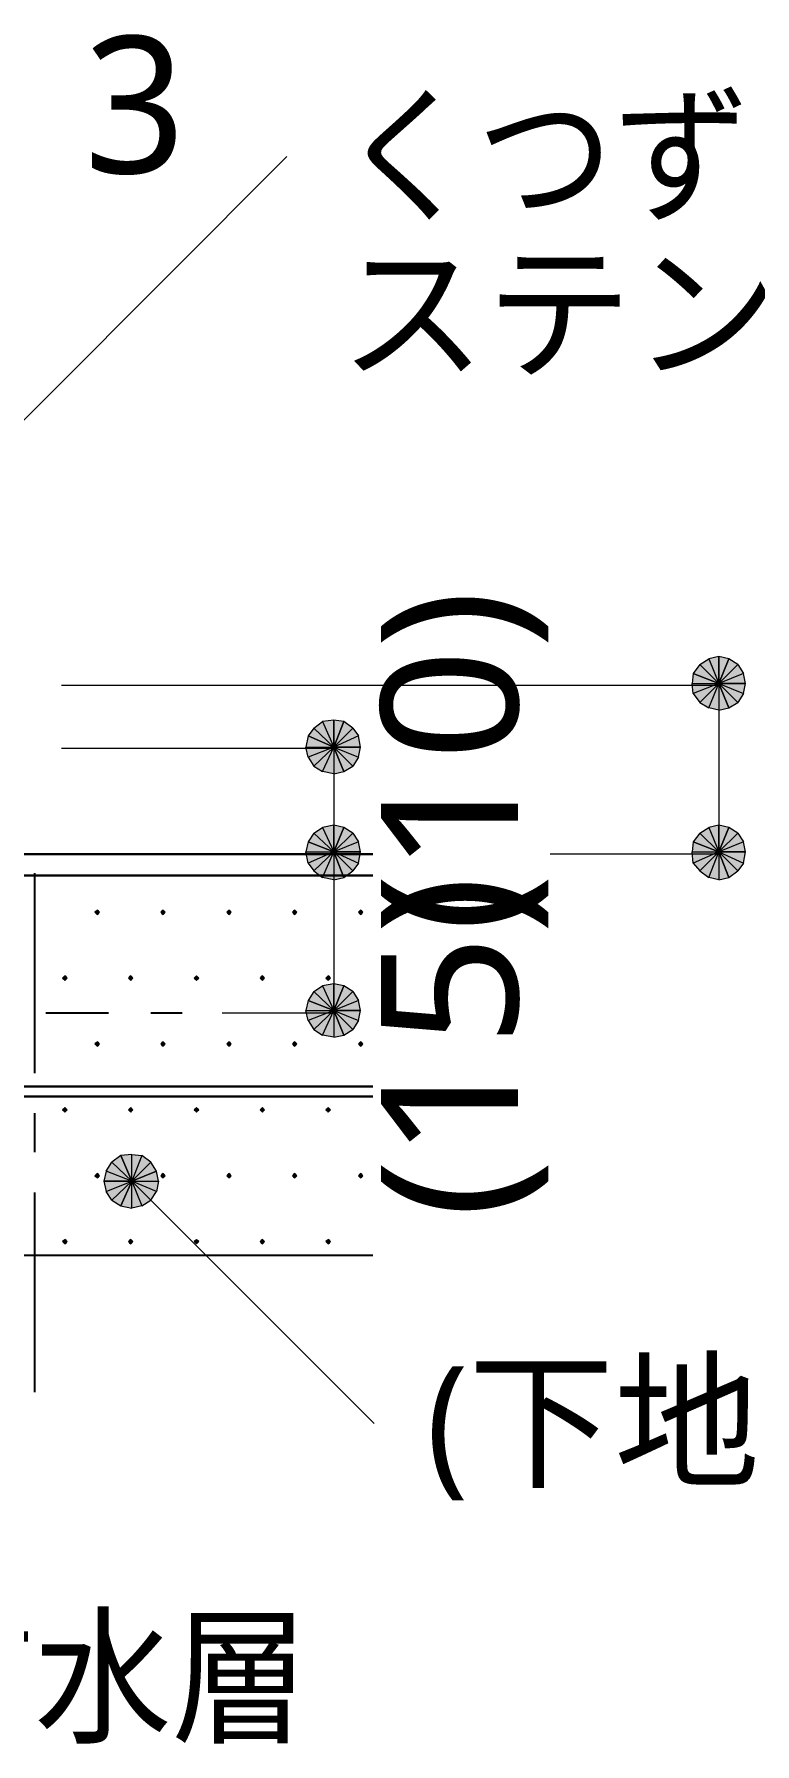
# Model space of a CAD drawing. Header units: millimetres. Extents: x 0 to 420, y 0 to 297.
# Drawn here: x 163.82 to 177.49, y 80.31 to 112.72 of the extents above; entities that cross this region are included whole.
import ezdxf
from ezdxf.enums import TextEntityAlignment as Align

# ---------------------------------------------------------------- set-up
doc = ezdxf.new("R2010")
doc.units = ezdxf.units.MM
doc.styles.add('kst32b', font='NotoSansJP-Variable.ttf')

msp = doc.modelspace()

# ---------------------------------------------------------------- hatches: boundary and pattern name
h = msp.add_hatch(color=7)
h.paths.add_polyline_path([(176.805, 100.923), (176.615, 100.88), (176.805, 100.415), (176.805, 100.923)])
h.paths.add_polyline_path([(176.615, 100.88), (176.805, 100.415), (176.445, 100.775), (176.615, 100.88)])
h.paths.add_polyline_path([(176.805, 100.415), (176.445, 100.775), (176.318, 100.605), (176.805, 100.415)])
for points in [[(176.996, 100.88), (176.805, 100.923), (176.805, 100.415), (176.996, 100.88)], [(169.693, 99.695), (169.503, 99.716), (169.503, 99.208), (169.693, 99.695)], [(169.693, 97.684), (169.503, 97.727), (169.503, 97.218), (169.693, 97.684)], [(176.996, 97.684), (176.805, 97.727), (176.805, 97.218), (176.996, 97.684)], [(165.015, 96.118), (164.994, 96.097), (164.973, 96.075), (164.994, 96.054), (165.015, 96.033), (165.037, 96.054), (165.058, 96.075), (165.037, 96.097), (165.015, 96.118)], [(166.264, 96.118), (166.243, 96.097), (166.222, 96.075), (166.243, 96.054), (166.264, 96.033), (166.285, 96.054), (166.307, 96.075), (166.285, 96.097), (166.264, 96.118)], [(167.513, 96.118), (167.492, 96.097), (167.471, 96.075), (167.492, 96.054), (167.513, 96.033), (167.534, 96.054), (167.555, 96.075), (167.534, 96.097), (167.513, 96.118)], [(168.762, 96.118), (168.741, 96.097), (168.72, 96.075), (168.741, 96.054), (168.762, 96.033), (168.783, 96.054), (168.804, 96.075), (168.783, 96.097), (168.762, 96.118)], [(170.011, 96.118), (169.989, 96.097), (169.968, 96.075), (169.989, 96.054), (170.011, 96.033), (170.032, 96.054), (170.053, 96.075), (170.032, 96.097), (170.011, 96.118)], [(164.402, 94.869), (164.38, 94.848), (164.359, 94.827), (164.38, 94.805), (164.402, 94.784), (164.423, 94.805), (164.444, 94.827), (164.423, 94.848), (164.402, 94.869)], [(165.65, 94.869), (165.629, 94.848), (165.608, 94.827), (165.629, 94.805), (165.65, 94.784), (165.671, 94.805), (165.693, 94.827), (165.671, 94.848), (165.65, 94.869)], [(166.899, 94.869), (166.878, 94.848), (166.857, 94.827), (166.878, 94.805), (166.899, 94.784), (166.92, 94.805), (166.942, 94.827), (166.92, 94.848), (166.899, 94.869)], [(168.148, 94.869), (168.127, 94.848), (168.106, 94.827), (168.127, 94.805), (168.148, 94.784), (168.169, 94.805), (168.19, 94.827), (168.169, 94.848), (168.148, 94.869)], [(169.397, 94.869), (169.376, 94.848), (169.354, 94.827), (169.376, 94.805), (169.397, 94.784), (169.418, 94.805), (169.439, 94.827), (169.418, 94.848), (169.397, 94.869)], [(169.693, 94.679), (169.503, 94.721), (169.503, 94.213), (169.693, 94.679)], [(165.015, 93.62), (164.994, 93.599), (164.973, 93.578), (164.994, 93.557), (165.015, 93.536), (165.037, 93.557), (165.058, 93.578), (165.037, 93.599), (165.015, 93.62)], [(166.264, 93.62), (166.243, 93.599), (166.222, 93.578), (166.243, 93.557), (166.264, 93.536), (166.285, 93.557), (166.307, 93.578), (166.285, 93.599), (166.264, 93.62)], [(167.513, 93.62), (167.492, 93.599), (167.471, 93.578), (167.492, 93.557), (167.513, 93.536), (167.534, 93.557), (167.555, 93.578), (167.534, 93.599), (167.513, 93.62)], [(168.762, 93.62), (168.741, 93.599), (168.72, 93.578), (168.741, 93.557), (168.762, 93.536), (168.783, 93.557), (168.804, 93.578), (168.783, 93.599), (168.762, 93.62)], [(170.011, 93.62), (169.989, 93.599), (169.968, 93.578), (169.989, 93.557), (170.011, 93.536), (170.032, 93.557), (170.053, 93.578), (170.032, 93.599), (170.011, 93.62)], [(164.402, 92.371), (164.38, 92.35), (164.359, 92.329), (164.38, 92.308), (164.402, 92.287), (164.423, 92.308), (164.444, 92.329), (164.423, 92.35), (164.402, 92.371)], [(165.65, 92.371), (165.629, 92.35), (165.608, 92.329), (165.629, 92.308), (165.65, 92.287), (165.671, 92.308), (165.693, 92.329), (165.671, 92.35), (165.65, 92.371)], [(166.899, 92.371), (166.878, 92.35), (166.857, 92.329), (166.878, 92.308), (166.899, 92.287), (166.92, 92.308), (166.942, 92.329), (166.92, 92.35), (166.899, 92.371)], [(168.148, 92.371), (168.127, 92.35), (168.106, 92.329), (168.127, 92.308), (168.148, 92.287), (168.169, 92.308), (168.19, 92.329), (168.169, 92.35), (168.148, 92.371)], [(169.397, 92.371), (169.376, 92.35), (169.354, 92.329), (169.376, 92.308), (169.397, 92.287), (169.418, 92.308), (169.439, 92.329), (169.418, 92.35), (169.397, 92.371)], [(165.015, 91.122), (164.994, 91.101), (164.973, 91.08), (164.994, 91.059), (165.015, 91.038), (165.037, 91.059), (165.058, 91.08), (165.037, 91.101), (165.015, 91.122)], [(166.137, 91.165), (166.031, 91.334), (165.671, 90.974), (166.137, 91.165)], [(166.264, 91.122), (166.243, 91.101), (166.222, 91.08), (166.243, 91.059), (166.264, 91.038), (166.285, 91.059), (166.307, 91.08), (166.285, 91.101), (166.264, 91.122)], [(167.513, 91.122), (167.492, 91.101), (167.471, 91.08), (167.492, 91.059), (167.513, 91.038), (167.534, 91.059), (167.555, 91.08), (167.534, 91.101), (167.513, 91.122)], [(168.762, 91.122), (168.741, 91.101), (168.72, 91.08), (168.741, 91.059), (168.762, 91.038), (168.783, 91.059), (168.804, 91.08), (168.783, 91.101), (168.762, 91.122)], [(170.011, 91.122), (169.989, 91.101), (169.968, 91.08), (169.989, 91.059), (170.011, 91.038), (170.032, 91.059), (170.053, 91.08), (170.032, 91.101), (170.011, 91.122)], [(164.402, 89.874), (164.38, 89.853), (164.359, 89.831), (164.38, 89.81), (164.402, 89.789), (164.423, 89.81), (164.444, 89.831), (164.423, 89.853), (164.402, 89.874)], [(165.65, 89.874), (165.629, 89.853), (165.608, 89.831), (165.629, 89.81), (165.65, 89.789), (165.671, 89.81), (165.693, 89.831), (165.671, 89.853), (165.65, 89.874)], [(166.899, 89.874), (166.878, 89.853), (166.857, 89.831), (166.878, 89.81), (166.899, 89.789), (166.92, 89.81), (166.942, 89.831), (166.92, 89.853), (166.899, 89.874)], [(168.148, 89.874), (168.127, 89.853), (168.106, 89.831), (168.127, 89.81), (168.148, 89.789), (168.169, 89.81), (168.19, 89.831), (168.169, 89.853), (168.148, 89.874)], [(169.397, 89.874), (169.376, 89.853), (169.354, 89.831), (169.376, 89.81), (169.397, 89.789), (169.418, 89.81), (169.439, 89.831), (169.418, 89.853), (169.397, 89.874)]]:
    msp.add_hatch(color=7).paths.add_polyline_path(points)
h = msp.add_hatch(color=7)
h.paths.add_polyline_path([(177.313, 100.415), (177.271, 100.605), (176.805, 100.415), (177.313, 100.415)])
h.paths.add_polyline_path([(177.271, 100.605), (176.805, 100.415), (177.165, 100.775), (177.271, 100.605)])
h.paths.add_polyline_path([(176.805, 100.415), (177.165, 100.775), (176.996, 100.88), (176.805, 100.415)])
h = msp.add_hatch(color=7)
h.paths.add_polyline_path([(176.318, 100.605), (176.297, 100.415), (176.805, 100.415), (176.318, 100.605)])
h.paths.add_polyline_path([(176.297, 100.415), (176.805, 100.415), (176.318, 100.224), (176.297, 100.415)])
h.paths.add_polyline_path([(176.805, 100.415), (176.318, 100.224), (176.445, 100.055), (176.805, 100.415)])
h = msp.add_hatch(color=7)
h.paths.add_polyline_path([(176.445, 100.055), (176.615, 99.949), (176.805, 100.415), (176.445, 100.055)])
h.paths.add_polyline_path([(176.615, 99.949), (176.805, 100.415), (176.805, 99.907), (176.615, 99.949)])
h.paths.add_polyline_path([(176.805, 100.415), (176.805, 99.907), (176.996, 99.949), (176.805, 100.415)])
h = msp.add_hatch(color=7)
h.paths.add_polyline_path([(176.996, 99.949), (177.165, 100.055), (176.805, 100.415), (176.996, 99.949)])
h.paths.add_polyline_path([(177.165, 100.055), (176.805, 100.415), (177.271, 100.224), (177.165, 100.055)])
h.paths.add_polyline_path([(176.805, 100.415), (177.271, 100.224), (177.313, 100.415), (176.805, 100.415)])
h = msp.add_hatch(color=7)
h.paths.add_polyline_path([(169.503, 99.716), (169.291, 99.695), (169.503, 99.208), (169.503, 99.716)])
h.paths.add_polyline_path([(169.291, 99.695), (169.503, 99.208), (169.122, 99.568), (169.291, 99.695)])
h.paths.add_polyline_path([(169.503, 99.208), (169.122, 99.568), (169.016, 99.42), (169.503, 99.208)])
h = msp.add_hatch(color=7)
h.paths.add_polyline_path([(170.011, 99.208), (169.968, 99.42), (169.503, 99.208), (170.011, 99.208)])
h.paths.add_polyline_path([(169.968, 99.42), (169.503, 99.208), (169.862, 99.568), (169.968, 99.42)])
h.paths.add_polyline_path([(169.503, 99.208), (169.862, 99.568), (169.693, 99.695), (169.503, 99.208)])
h = msp.add_hatch(color=7)
h.paths.add_polyline_path([(169.016, 99.42), (168.974, 99.208), (169.503, 99.208), (169.016, 99.42)])
h.paths.add_polyline_path([(168.974, 99.208), (169.503, 99.208), (169.016, 99.018), (168.974, 99.208)])
h.paths.add_polyline_path([(169.503, 99.208), (169.016, 99.018), (169.122, 98.848), (169.503, 99.208)])
h = msp.add_hatch(color=7)
h.paths.add_polyline_path([(169.122, 98.848), (169.291, 98.743), (169.503, 99.208), (169.122, 98.848)])
h.paths.add_polyline_path([(169.291, 98.743), (169.503, 99.208), (169.503, 98.7), (169.291, 98.743)])
h.paths.add_polyline_path([(169.503, 99.208), (169.503, 98.7), (169.693, 98.743), (169.503, 99.208)])
h = msp.add_hatch(color=7)
h.paths.add_polyline_path([(169.693, 98.743), (169.862, 98.848), (169.503, 99.208), (169.693, 98.743)])
h.paths.add_polyline_path([(169.862, 98.848), (169.503, 99.208), (169.968, 99.018), (169.862, 98.848)])
h.paths.add_polyline_path([(169.503, 99.208), (169.968, 99.018), (170.011, 99.208), (169.503, 99.208)])
h = msp.add_hatch(color=7)
h.paths.add_polyline_path([(169.503, 97.727), (169.291, 97.684), (169.503, 97.218), (169.503, 97.727)])
h.paths.add_polyline_path([(169.291, 97.684), (169.503, 97.218), (169.122, 97.578), (169.291, 97.684)])
h.paths.add_polyline_path([(169.503, 97.218), (169.122, 97.578), (169.016, 97.409), (169.503, 97.218)])
h = msp.add_hatch(color=7)
h.paths.add_polyline_path([(170.011, 97.218), (169.968, 97.409), (169.503, 97.218), (170.011, 97.218)])
h.paths.add_polyline_path([(169.968, 97.409), (169.503, 97.218), (169.862, 97.578), (169.968, 97.409)])
h.paths.add_polyline_path([(169.503, 97.218), (169.862, 97.578), (169.693, 97.684), (169.503, 97.218)])
h = msp.add_hatch(color=7)
h.paths.add_polyline_path([(176.805, 97.727), (176.615, 97.684), (176.805, 97.218), (176.805, 97.727)])
h.paths.add_polyline_path([(176.615, 97.684), (176.805, 97.218), (176.445, 97.578), (176.615, 97.684)])
h.paths.add_polyline_path([(176.805, 97.218), (176.445, 97.578), (176.318, 97.409), (176.805, 97.218)])
h = msp.add_hatch(color=7)
h.paths.add_polyline_path([(177.313, 97.218), (177.271, 97.409), (176.805, 97.218), (177.313, 97.218)])
h.paths.add_polyline_path([(177.271, 97.409), (176.805, 97.218), (177.165, 97.578), (177.271, 97.409)])
h.paths.add_polyline_path([(176.805, 97.218), (177.165, 97.578), (176.996, 97.684), (176.805, 97.218)])
h = msp.add_hatch(color=7)
h.paths.add_polyline_path([(169.016, 97.409), (168.974, 97.218), (169.503, 97.218), (169.016, 97.409)])
h.paths.add_polyline_path([(168.974, 97.218), (169.503, 97.218), (169.016, 97.007), (168.974, 97.218)])
h.paths.add_polyline_path([(169.503, 97.218), (169.016, 97.007), (169.122, 96.859), (169.503, 97.218)])
h = msp.add_hatch(color=7)
h.paths.add_polyline_path([(176.318, 97.409), (176.297, 97.218), (176.805, 97.218), (176.318, 97.409)])
h.paths.add_polyline_path([(176.297, 97.218), (176.805, 97.218), (176.318, 97.007), (176.297, 97.218)])
h.paths.add_polyline_path([(176.805, 97.218), (176.318, 97.007), (176.445, 96.859), (176.805, 97.218)])
h = msp.add_hatch(color=7)
h.paths.add_polyline_path([(169.122, 96.859), (169.291, 96.732), (169.503, 97.218), (169.122, 96.859)])
h.paths.add_polyline_path([(169.291, 96.732), (169.503, 97.218), (169.503, 96.689), (169.291, 96.732)])
h.paths.add_polyline_path([(169.503, 97.218), (169.503, 96.689), (169.693, 96.732), (169.503, 97.218)])
h = msp.add_hatch(color=7)
h.paths.add_polyline_path([(169.693, 96.732), (169.862, 96.859), (169.503, 97.218), (169.693, 96.732)])
h.paths.add_polyline_path([(169.862, 96.859), (169.503, 97.218), (169.968, 97.007), (169.862, 96.859)])
h.paths.add_polyline_path([(169.503, 97.218), (169.968, 97.007), (170.011, 97.218), (169.503, 97.218)])
h = msp.add_hatch(color=7)
h.paths.add_polyline_path([(176.445, 96.859), (176.615, 96.732), (176.805, 97.218), (176.445, 96.859)])
h.paths.add_polyline_path([(176.615, 96.732), (176.805, 97.218), (176.805, 96.689), (176.615, 96.732)])
h.paths.add_polyline_path([(176.805, 97.218), (176.805, 96.689), (176.996, 96.732), (176.805, 97.218)])
h = msp.add_hatch(color=7)
h.paths.add_polyline_path([(176.996, 96.732), (177.165, 96.859), (176.805, 97.218), (176.996, 96.732)])
h.paths.add_polyline_path([(177.165, 96.859), (176.805, 97.218), (177.271, 97.007), (177.165, 96.859)])
h.paths.add_polyline_path([(176.805, 97.218), (177.271, 97.007), (177.313, 97.218), (176.805, 97.218)])
h = msp.add_hatch(color=7)
h.paths.add_polyline_path([(169.503, 94.721), (169.291, 94.679), (169.503, 94.213), (169.503, 94.721)])
h.paths.add_polyline_path([(169.291, 94.679), (169.503, 94.213), (169.122, 94.573), (169.291, 94.679)])
h.paths.add_polyline_path([(169.503, 94.213), (169.122, 94.573), (169.016, 94.403), (169.503, 94.213)])
h = msp.add_hatch(color=7)
h.paths.add_polyline_path([(170.011, 94.213), (169.968, 94.403), (169.503, 94.213), (170.011, 94.213)])
h.paths.add_polyline_path([(169.968, 94.403), (169.503, 94.213), (169.862, 94.573), (169.968, 94.403)])
h.paths.add_polyline_path([(169.503, 94.213), (169.862, 94.573), (169.693, 94.679), (169.503, 94.213)])
h = msp.add_hatch(color=7)
h.paths.add_polyline_path([(169.016, 94.403), (168.974, 94.213), (169.503, 94.213), (169.016, 94.403)])
h.paths.add_polyline_path([(168.974, 94.213), (169.503, 94.213), (169.016, 94.022), (168.974, 94.213)])
h.paths.add_polyline_path([(169.503, 94.213), (169.016, 94.022), (169.122, 93.853), (169.503, 94.213)])
h = msp.add_hatch(color=7)
h.paths.add_polyline_path([(169.122, 93.853), (169.291, 93.747), (169.503, 94.213), (169.122, 93.853)])
h.paths.add_polyline_path([(169.291, 93.747), (169.503, 94.213), (169.503, 93.705), (169.291, 93.747)])
h.paths.add_polyline_path([(169.503, 94.213), (169.503, 93.705), (169.693, 93.747), (169.503, 94.213)])
h = msp.add_hatch(color=7)
h.paths.add_polyline_path([(169.693, 93.747), (169.862, 93.853), (169.503, 94.213), (169.693, 93.747)])
h.paths.add_polyline_path([(169.862, 93.853), (169.503, 94.213), (169.968, 94.022), (169.862, 93.853)])
h.paths.add_polyline_path([(169.503, 94.213), (169.968, 94.022), (170.011, 94.213), (169.503, 94.213)])
h = msp.add_hatch(color=7)
h.paths.add_polyline_path([(165.46, 91.461), (165.291, 91.334), (165.671, 90.974), (165.46, 91.461)])
h.paths.add_polyline_path([(165.291, 91.334), (165.671, 90.974), (165.185, 91.165), (165.291, 91.334)])
h.paths.add_polyline_path([(165.671, 90.974), (165.185, 91.165), (165.142, 90.974), (165.671, 90.974)])
h = msp.add_hatch(color=7)
h.paths.add_polyline_path([(166.031, 91.334), (165.862, 91.461), (165.671, 90.974), (166.031, 91.334)])
h.paths.add_polyline_path([(165.862, 91.461), (165.671, 90.974), (165.671, 91.482), (165.862, 91.461)])
h.paths.add_polyline_path([(165.671, 90.974), (165.671, 91.482), (165.46, 91.461), (165.671, 90.974)])
h = msp.add_hatch(color=7)
h.paths.add_polyline_path([(166.031, 90.614), (166.137, 90.784), (165.671, 90.974), (166.031, 90.614)])
h.paths.add_polyline_path([(166.137, 90.784), (165.671, 90.974), (166.179, 90.974), (166.137, 90.784)])
h.paths.add_polyline_path([(165.671, 90.974), (166.179, 90.974), (166.137, 91.165), (165.671, 90.974)])
h = msp.add_hatch(color=7)
h.paths.add_polyline_path([(165.142, 90.974), (165.185, 90.784), (165.671, 90.974), (165.142, 90.974)])
h.paths.add_polyline_path([(165.185, 90.784), (165.671, 90.974), (165.291, 90.614), (165.185, 90.784)])
h.paths.add_polyline_path([(165.671, 90.974), (165.291, 90.614), (165.46, 90.509), (165.671, 90.974)])
h = msp.add_hatch(color=7)
h.paths.add_polyline_path([(165.46, 90.509), (165.671, 90.466), (165.671, 90.974), (165.46, 90.509)])
h.paths.add_polyline_path([(165.671, 90.466), (165.671, 90.974), (165.862, 90.509), (165.671, 90.466)])
h.paths.add_polyline_path([(165.671, 90.974), (165.862, 90.509), (166.031, 90.614), (165.671, 90.974)])

# ---------------------------------------------------------------- linework, layer by layer
at = {"lineweight": 13}
for points in [[(157.205, 98.975), (168.614, 110.405)], [(176.805, 100.372), (164.338, 100.372)], [(176.805, 100.372), (176.805, 97.176)], [(164.338, 99.187), (169.503, 99.187)], [(169.503, 99.187), (169.503, 97.176), (169.503, 94.213)], [(176.805, 97.176), (173.609, 97.176)], [(167.386, 94.171), (169.503, 94.171)], [(165.671, 90.974), (170.265, 86.381)]]:
    msp.add_lwpolyline(points, dxfattribs=at)
at = {"lineweight": 0}
for points in [[(176.615, 100.88), (176.805, 100.415), (176.445, 100.775)], [(176.805, 100.923), (176.615, 100.88), (176.805, 100.415)], [(176.996, 100.88), (176.805, 100.923), (176.805, 100.415)], [(176.805, 100.415), (177.165, 100.775), (176.996, 100.88)], [(176.318, 100.605), (176.297, 100.415), (176.805, 100.415)], [(176.805, 100.415), (176.445, 100.775), (176.318, 100.605)], [(177.271, 100.605), (176.805, 100.415), (177.165, 100.775)], [(177.313, 100.415), (177.271, 100.605), (176.805, 100.415)], [(176.297, 100.415), (176.805, 100.415), (176.318, 100.224)], [(176.805, 100.415), (176.318, 100.224), (176.445, 100.055)], [(176.445, 100.055), (176.615, 99.949), (176.805, 100.415)], [(176.615, 99.949), (176.805, 100.415), (176.805, 99.907)], [(176.805, 100.415), (176.805, 99.907), (176.996, 99.949)], [(176.996, 99.949), (177.165, 100.055), (176.805, 100.415)], [(177.165, 100.055), (176.805, 100.415), (177.271, 100.224)], [(176.805, 100.415), (177.271, 100.224), (177.313, 100.415)], [(169.503, 99.208), (169.122, 99.568), (169.016, 99.42)], [(169.291, 99.695), (169.503, 99.208), (169.122, 99.568)], [(169.503, 99.716), (169.291, 99.695), (169.503, 99.208)], [(169.693, 99.695), (169.503, 99.716), (169.503, 99.208)], [(169.503, 99.208), (169.862, 99.568), (169.693, 99.695)], [(169.968, 99.42), (169.503, 99.208), (169.862, 99.568)], [(169.016, 99.42), (168.974, 99.208), (169.503, 99.208)], [(168.974, 99.208), (169.503, 99.208), (169.016, 99.018)], [(169.503, 99.208), (169.016, 99.018), (169.122, 98.848)], [(169.122, 98.848), (169.291, 98.743), (169.503, 99.208)], [(169.291, 98.743), (169.503, 99.208), (169.503, 98.7)], [(170.011, 99.208), (169.968, 99.42), (169.503, 99.208)], [(169.503, 99.208), (169.503, 98.7), (169.693, 98.743)], [(169.693, 98.743), (169.862, 98.848), (169.503, 99.208)], [(169.862, 98.848), (169.503, 99.208), (169.968, 99.018)], [(169.503, 99.208), (169.968, 99.018), (170.011, 99.208)], [(169.503, 97.218), (169.122, 97.578), (169.016, 97.409)], [(169.291, 97.684), (169.503, 97.218), (169.122, 97.578)], [(169.503, 97.727), (169.291, 97.684), (169.503, 97.218)], [(169.693, 97.684), (169.503, 97.727), (169.503, 97.218)], [(169.503, 97.218), (169.862, 97.578), (169.693, 97.684)], [(169.968, 97.409), (169.503, 97.218), (169.862, 97.578)], [(176.805, 97.218), (176.445, 97.578), (176.318, 97.409)], [(176.615, 97.684), (176.805, 97.218), (176.445, 97.578)], [(176.805, 97.727), (176.615, 97.684), (176.805, 97.218)], [(176.996, 97.684), (176.805, 97.727), (176.805, 97.218)], [(176.805, 97.218), (177.165, 97.578), (176.996, 97.684)], [(177.271, 97.409), (176.805, 97.218), (177.165, 97.578)], [(169.016, 97.409), (168.974, 97.218), (169.503, 97.218)], [(170.011, 97.218), (169.968, 97.409), (169.503, 97.218)], [(176.318, 97.409), (176.297, 97.218), (176.805, 97.218)], [(177.313, 97.218), (177.271, 97.409), (176.805, 97.218)], [(168.974, 97.218), (169.503, 97.218), (169.016, 97.007)], [(169.503, 97.218), (169.016, 97.007), (169.122, 96.859)], [(169.122, 96.859), (169.291, 96.732), (169.503, 97.218)], [(169.291, 96.732), (169.503, 97.218), (169.503, 96.689)], [(169.503, 97.218), (169.503, 96.689), (169.693, 96.732)], [(169.693, 96.732), (169.862, 96.859), (169.503, 97.218)], [(169.862, 96.859), (169.503, 97.218), (169.968, 97.007)], [(169.503, 97.218), (169.968, 97.007), (170.011, 97.218)], [(176.297, 97.218), (176.805, 97.218), (176.318, 97.007)], [(176.805, 97.218), (176.318, 97.007), (176.445, 96.859)], [(176.445, 96.859), (176.615, 96.732), (176.805, 97.218)], [(176.615, 96.732), (176.805, 97.218), (176.805, 96.689)], [(176.805, 97.218), (176.805, 96.689), (176.996, 96.732)], [(176.996, 96.732), (177.165, 96.859), (176.805, 97.218)], [(177.165, 96.859), (176.805, 97.218), (177.271, 97.007)], [(176.805, 97.218), (177.271, 97.007), (177.313, 97.218)], [(165.015, 96.118), (164.994, 96.097), (164.973, 96.075), (164.994, 96.054), (165.015, 96.033), (165.037, 96.054), (165.058, 96.075), (165.037, 96.097)], [(166.264, 96.118), (166.243, 96.097), (166.222, 96.075), (166.243, 96.054), (166.264, 96.033), (166.285, 96.054), (166.307, 96.075), (166.285, 96.097)], [(167.513, 96.118), (167.492, 96.097), (167.471, 96.075), (167.492, 96.054), (167.513, 96.033), (167.534, 96.054), (167.555, 96.075), (167.534, 96.097)], [(168.762, 96.118), (168.741, 96.097), (168.72, 96.075), (168.741, 96.054), (168.762, 96.033), (168.783, 96.054), (168.804, 96.075), (168.783, 96.097)], [(170.011, 96.118), (169.989, 96.097), (169.968, 96.075), (169.989, 96.054), (170.011, 96.033), (170.032, 96.054), (170.053, 96.075), (170.032, 96.097)], [(164.402, 94.869), (164.38, 94.848), (164.359, 94.827), (164.38, 94.805), (164.402, 94.784), (164.423, 94.805), (164.444, 94.827), (164.423, 94.848)], [(165.65, 94.869), (165.629, 94.848), (165.608, 94.827), (165.629, 94.805), (165.65, 94.784), (165.671, 94.805), (165.693, 94.827), (165.671, 94.848)], [(166.899, 94.869), (166.878, 94.848), (166.857, 94.827), (166.878, 94.805), (166.899, 94.784), (166.92, 94.805), (166.942, 94.827), (166.92, 94.848)], [(168.148, 94.869), (168.127, 94.848), (168.106, 94.827), (168.127, 94.805), (168.148, 94.784), (168.169, 94.805), (168.19, 94.827), (168.169, 94.848)], [(169.291, 94.679), (169.503, 94.213), (169.122, 94.573)], [(169.503, 94.721), (169.291, 94.679), (169.503, 94.213)], [(169.397, 94.869), (169.376, 94.848), (169.354, 94.827), (169.376, 94.805), (169.397, 94.784), (169.418, 94.805), (169.439, 94.827), (169.418, 94.848)], [(169.693, 94.679), (169.503, 94.721), (169.503, 94.213)], [(169.503, 94.213), (169.862, 94.573), (169.693, 94.679)], [(169.016, 94.403), (168.974, 94.213), (169.503, 94.213)], [(169.503, 94.213), (169.122, 94.573), (169.016, 94.403)], [(169.968, 94.403), (169.503, 94.213), (169.862, 94.573)], [(170.011, 94.213), (169.968, 94.403), (169.503, 94.213)], [(168.974, 94.213), (169.503, 94.213), (169.016, 94.022)], [(169.503, 94.213), (169.016, 94.022), (169.122, 93.853)], [(169.122, 93.853), (169.291, 93.747), (169.503, 94.213)], [(169.291, 93.747), (169.503, 94.213), (169.503, 93.705)], [(169.503, 94.213), (169.503, 93.705), (169.693, 93.747)], [(169.693, 93.747), (169.862, 93.853), (169.503, 94.213)], [(169.862, 93.853), (169.503, 94.213), (169.968, 94.022)], [(169.503, 94.213), (169.968, 94.022), (170.011, 94.213)], [(165.015, 93.62), (164.994, 93.599), (164.973, 93.578), (164.994, 93.557), (165.015, 93.536), (165.037, 93.557), (165.058, 93.578), (165.037, 93.599)], [(166.264, 93.62), (166.243, 93.599), (166.222, 93.578), (166.243, 93.557), (166.264, 93.536), (166.285, 93.557), (166.307, 93.578), (166.285, 93.599)], [(167.513, 93.62), (167.492, 93.599), (167.471, 93.578), (167.492, 93.557), (167.513, 93.536), (167.534, 93.557), (167.555, 93.578), (167.534, 93.599)], [(168.762, 93.62), (168.741, 93.599), (168.72, 93.578), (168.741, 93.557), (168.762, 93.536), (168.783, 93.557), (168.804, 93.578), (168.783, 93.599)], [(170.011, 93.62), (169.989, 93.599), (169.968, 93.578), (169.989, 93.557), (170.011, 93.536), (170.032, 93.557), (170.053, 93.578), (170.032, 93.599)], [(164.402, 92.371), (164.38, 92.35), (164.359, 92.329), (164.38, 92.308), (164.402, 92.287), (164.423, 92.308), (164.444, 92.329), (164.423, 92.35)], [(165.65, 92.371), (165.629, 92.35), (165.608, 92.329), (165.629, 92.308), (165.65, 92.287), (165.671, 92.308), (165.693, 92.329), (165.671, 92.35)], [(166.899, 92.371), (166.878, 92.35), (166.857, 92.329), (166.878, 92.308), (166.899, 92.287), (166.92, 92.308), (166.942, 92.329), (166.92, 92.35)], [(168.148, 92.371), (168.127, 92.35), (168.106, 92.329), (168.127, 92.308), (168.148, 92.287), (168.169, 92.308), (168.19, 92.329), (168.169, 92.35)], [(169.397, 92.371), (169.376, 92.35), (169.354, 92.329), (169.376, 92.308), (169.397, 92.287), (169.418, 92.308), (169.439, 92.329), (169.418, 92.35)], [(165.46, 91.461), (165.291, 91.334), (165.671, 90.974)], [(165.671, 90.974), (165.671, 91.482), (165.46, 91.461)], [(165.862, 91.461), (165.671, 90.974), (165.671, 91.482)], [(166.031, 91.334), (165.862, 91.461), (165.671, 90.974)], [(165.015, 91.122), (164.994, 91.101), (164.973, 91.08), (164.994, 91.059), (165.015, 91.038), (165.037, 91.059), (165.058, 91.08), (165.037, 91.101)], [(165.671, 90.974), (165.185, 91.165), (165.142, 90.974)], [(165.291, 91.334), (165.671, 90.974), (165.185, 91.165)], [(166.137, 91.165), (166.031, 91.334), (165.671, 90.974)], [(165.671, 90.974), (166.179, 90.974), (166.137, 91.165)], [(166.264, 91.122), (166.243, 91.101), (166.222, 91.08), (166.243, 91.059), (166.264, 91.038), (166.285, 91.059), (166.307, 91.08), (166.285, 91.101)], [(167.513, 91.122), (167.492, 91.101), (167.471, 91.08), (167.492, 91.059), (167.513, 91.038), (167.534, 91.059), (167.555, 91.08), (167.534, 91.101)], [(168.762, 91.122), (168.741, 91.101), (168.72, 91.08), (168.741, 91.059), (168.762, 91.038), (168.783, 91.059), (168.804, 91.08), (168.783, 91.101)], [(170.011, 91.122), (169.989, 91.101), (169.968, 91.08), (169.989, 91.059), (170.011, 91.038), (170.032, 91.059), (170.053, 91.08), (170.032, 91.101)], [(165.142, 90.974), (165.185, 90.784), (165.671, 90.974)], [(165.185, 90.784), (165.671, 90.974), (165.291, 90.614)], [(165.671, 90.974), (165.291, 90.614), (165.46, 90.509)], [(165.46, 90.509), (165.671, 90.466), (165.671, 90.974)], [(165.671, 90.466), (165.671, 90.974), (165.862, 90.509)], [(165.671, 90.974), (165.862, 90.509), (166.031, 90.614)], [(166.031, 90.614), (166.137, 90.784), (165.671, 90.974)], [(166.137, 90.784), (165.671, 90.974), (166.179, 90.974)], [(164.402, 89.874), (164.38, 89.853), (164.359, 89.831), (164.38, 89.81), (164.402, 89.789), (164.423, 89.81), (164.444, 89.831), (164.423, 89.853)], [(165.65, 89.874), (165.629, 89.853), (165.608, 89.831), (165.629, 89.81), (165.65, 89.789), (165.671, 89.81), (165.693, 89.831), (165.671, 89.853)], [(166.899, 89.874), (166.878, 89.853), (166.857, 89.831), (166.878, 89.81), (166.899, 89.789), (166.92, 89.81), (166.942, 89.831), (166.92, 89.853)], [(168.148, 89.874), (168.127, 89.853), (168.106, 89.831), (168.127, 89.81), (168.148, 89.789), (168.169, 89.81), (168.19, 89.831), (168.169, 89.853)], [(169.397, 89.874), (169.376, 89.853), (169.354, 89.831), (169.376, 89.81), (169.397, 89.789), (169.418, 89.81), (169.439, 89.831), (169.418, 89.853)]]:
    msp.add_lwpolyline(points, close=True, dxfattribs=at)
at = {"lineweight": 30}
for points in [[(162.624, 97.176), (170.244, 97.176)], [(162.624, 96.774), (170.244, 96.774)], [(143.193, 92.773), (170.244, 92.773)], [(143.044, 92.583), (170.244, 92.583)]]:
    msp.add_lwpolyline(points, dxfattribs=at)
at = {"lineweight": 25}
for points in [[(163.83, 93.027), (163.83, 96.816)], [(164.042, 94.171), (165.227, 94.171)], [(166.031, 94.171), (166.624, 94.171)], [(163.83, 91.525), (163.83, 92.266)], [(163.83, 86.974), (163.83, 90.763)], [(143.828, 89.577), (170.244, 89.577)]]:
    msp.add_lwpolyline(points, dxfattribs=at)

# ---------------------------------------------------------------- texts
at = {"style": 'kst32b'}
msp.add_text('3', height=2.599, dxfattribs=at).set_placement((164.761, 110.088))
for s, height, p, p2 in [('くつずり', 2.0791, (169.609, 109.389), (180.004, 109.389)), ('ステンレス t=1.5', 2.07913, (169.609, 106.405), (190.4, 106.405)), ('(10)', 2.5989, (172.995, 95.695), (172.995, 102.192)), ('(15)', 2.5989, (172.995, 90.276), (172.995, 96.773)), ('(下地モルタル t=15以上)', 2.07913, (171.26, 85.386), (201.147, 85.386)), ('防水層', 2.0791, (161.227, 80.539), (169.023, 80.539))]:
    msp.add_text(s, height=height, dxfattribs=at).set_placement(p, p2, align=Align.FIT)

doc.saveas('drawing.dxf')
